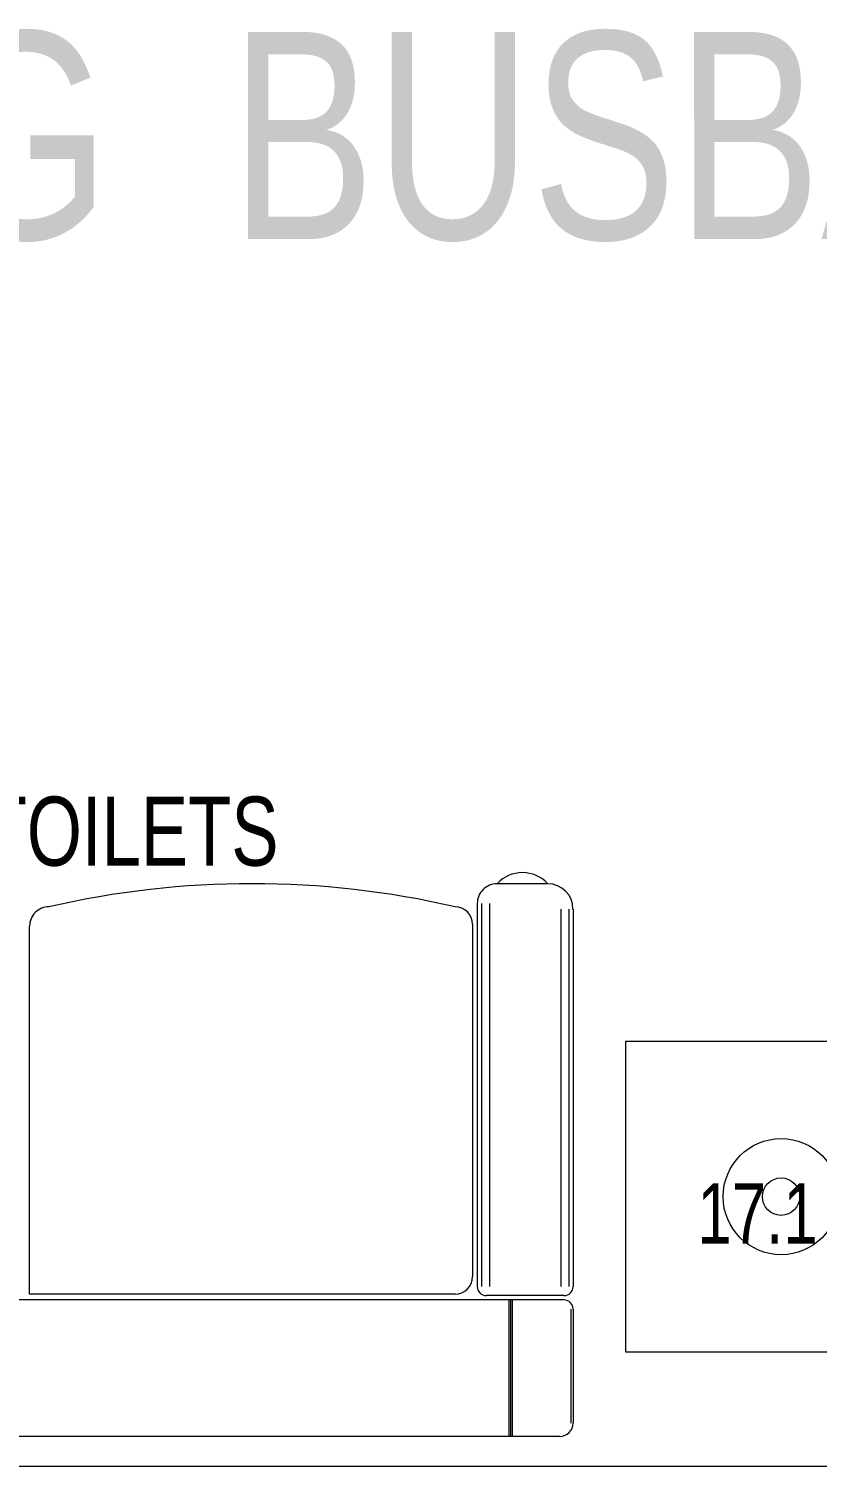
# Model space of a CAD drawing. Header units: metres. Extents: x -18745 to 220762, y -1579758 to -1356048.
# Drawn here: x 171697 to 172839, y -1430413 to -1428332 of the extents above; entities that cross this region are included whole.
import ezdxf
from ezdxf import colors
from ezdxf.entities.mleader import LeaderData, LeaderLine
from ezdxf.math import Vec2, Vec3

# ---------------------------------------------------------------- set-up
doc = ezdxf.new("R2010")
doc.units = ezdxf.units.M
doc.linetypes.add('DASHED2', pattern=[0.375, 0.25, -0.125])
doc.layers.get('0').update_dxf_attribs({"lineweight": 0})
for name, color, linetype, lineweight in [('A-100 - Copy$0$72_EGR_BASE_TEXT', 8, 'Continuous', 0), ('A-100 - Copy$0$Medical Equipment and Furniture', 8, 'Continuous', 0), ('A-100 - Copy$0$Medical Equipment and Furniture1', 8, 'Continuous', 5), ('A-100 - Copy$0$Walls', 8, 'Continuous', 0), ('E-GRND', 94, 'DASHED2', 40)]:
    doc.layers.add(name, color=color, linetype=linetype, lineweight=lineweight)
doc.styles.add('A-100 - Copy$0$X3G_ENTITY_257CFD', font='swisscl.ttf', dxfattribs={"height": 200})
doc.styles.add('A-100 - Copy$0$X3G_ENTITY_2587EA', font='swisscl.ttf', dxfattribs={"height": 200})
doc.styles.add('ROMANS', font='romans.shx', dxfattribs={"width": 0.85})

# ---------------------------------------------------------------- blocks, each defined once
blk = doc.blocks.new('A-100 - Copy$0$GF21008-P')
at = {"layer": 'A-100 - Copy$0$Medical Equipment and Furniture1'}
for p, q in [((-0.7709, 0), (0.7906, 0)), ((-0.7019, -0.1974), (-0.7019, 0)), ((-0.6994, -0.1974), (-0.6994, 0)), ((-0.6968, -0.1974), (-0.6968, 0)), ((-0.79, -0.1841), (-0.79, -0.0191)), ((-0.7866, -0.1841), (-0.7866, -0.0191)), ((-0.7767, -0.1974), (0.7964, -0.1974)), ((-0.7767, -0.2037), (-0.6644, -0.2037)), ((-0.6191, -0.2059), (-0.0026, -0.2059)), ((-0.0026, -0.2059), (-0.0026, -0.7385)), ((-0.79, -0.7634), (-0.79, -0.217)), ((-0.784, -0.7634), (-0.784, -0.217)), ((-0.7722, -0.7634), (-0.7722, -0.217)), ((-0.6689, -0.7712), (-0.6689, -0.217)), ((-0.6571, -0.7712), (-0.6571, -0.217)), ((-0.6512, -0.7712), (-0.6512, -0.217)), ((-0.6444, -0.7413), (-0.6444, -0.2312)), ((-0.7533, -0.8), (-0.68, -0.8))]:
    blk.add_line(p, q, dxfattribs=at)
for centre, radius, start, end in [((-0.7709, -0.0191), 0.0191, 90, 180), ((-0.7767, -0.1841), 0.0133, 180, 270), ((-0.7767, -0.217), 0.0133, 90, 180), ((-0.6644, -0.217), 0.0133, 0, 90), ((-0.6191, -0.2312), 0.0253, 90, 180), ((-0.6191, -0.7413), 0.0253, 180, 270), ((-0.0307, -0.7385), 0.0281, 270, 0), ((-0.7533, -0.7634), 0.0366, 180, 270), ((-0.3249, 0.51), 1.31, 257.0217, 282.9783), ((-0.68, -0.7712), 0.0288, 270, 0), ((-0.7167, -0.7662), 0.0499, 222.6462, 317.3538)]:
    blk.add_arc(centre, radius, start, end, dxfattribs=at)
blk = doc.blocks.new('A-100 - Copy')
at = {"layer": 'A-100 - Copy$0$Medical Equipment and Furniture', "elevation": 0}
blk.add_lwpolyline([(173011.9, -1430247.4), (172561.9, -1430247.4), (172561.9, -1429797.4), (173011.9, -1429797.4)], close=True, dxfattribs=at)
at = {"layer": 'A-100 - Copy$0$Medical Equipment and Furniture'}
for radius in [84, 27.1]:
    blk.add_circle((172786.9, -1430022.4, 0), radius, dxfattribs=at)
at = {"layer": 'A-100 - Copy$0$Walls'}
blk.add_line((168262.2, -1430412.7, 0), (175033.3, -1430412.7, 0), dxfattribs=at)
at = {"layer": 'A-100 - Copy$0$Medical Equipment and Furniture', "xscale": 1000, "yscale": 1000, "zscale": 1000, "rotation": 179.9999999999998}
blk.add_blockref('A-100 - Copy$0$GF21008-P', (171695.5, -1430369.4, 0), dxfattribs=at)
at = {"layer": 'A-100 - Copy$0$72_EGR_BASE_TEXT', "insert": (171422.2, -1429443.3), "char_height": 100, "attachment_point": 2, "style": 'A-100 - Copy$0$X3G_ENTITY_2587EA'}
blk.add_mtext('STAFF LOUNGE+TOILETS', dxfattribs=at)
at = {"layer": 'A-100 - Copy$0$Medical Equipment and Furniture', "insert": (172752.8, -1430003, 0), "char_height": 87.47, "attachment_point": 2, "style": 'A-100 - Copy$0$X3G_ENTITY_257CFD'}
blk.add_mtext('17.1', dxfattribs=at)

msp = doc.modelspace()

# ---------------------------------------------------------------- leaders
at = {"layer": 'E-GRND', "linetype": 'ByBlock', "ltscale": 400}
ml = msp.add_multileader_mtext('Standard', dxfattribs=at)
ml.set_content('{\\fArial|b0|i0|c0|p34;\\W0.75;\\C256;TELECOM GROUNDING  BUSBAR\\P(TGB1)}', color=140, style='ROMANS')
ml.set_leader_properties(color=181, lineweight=-1)
ml.build(insert=Vec2(0, 0))
ml.multileader.update_dxf_attribs({"dogleg_length": 319.7, "arrow_head_size": 200})
ctx = ml.context
ctx.base_point, ctx.char_height, ctx.arrow_head_size, ctx.landing_gap_size, ctx.plane_origin, ctx.plane_x_axis, ctx.plane_y_axis = Vec3(168052.2, -1428530.6, -4.7), 300, 200, 200, Vec3(163247.8, -1433882, -4.7), Vec3(1, 0.000063), Vec3(-0.000063, 1)
notes = []
notes.append((ctx, [(1, (1, 1, 0), (167610.2, -1428530.6, -4.7), (1, 0.000063), 442, [(0, [(167063.6, -1429260.9, -4.7)], 0, [])])]))
ctx.mtext.insert, ctx.mtext.text_direction, ctx.mtext.rotation, ctx.mtext.width, ctx.mtext.defined_height, ctx.mtext.flow_direction = Vec3(168252.2, -1428336.5, -4.7), Vec3(1, 0.000063), 0.000063, 6361.958, 1062.8, 5
for ctx, leaders in notes:
    for number, flags, end, landing, length, lines in leaders:
        leader = LeaderData()
        leader.index, (leader.has_last_leader_line, leader.has_dogleg_vector, leader.attachment_direction) = number, flags
        leader.last_leader_point, leader.dogleg_vector, leader.dogleg_length = Vec3(end), Vec3(landing), length
        for number, points, colour, breaks in lines:
            line = LeaderLine()
            line.index, line.vertices, line.color, line.breaks = number, Vec3.list(points), colors.encode_raw_color(colour), breaks
            leader.lines.append(line)
        ctx.leaders.append(leader)

# ---------------------------------------------------------------- next in the draw order: block references
msp.add_blockref('A-100 - Copy', (0, 0))

doc.saveas('drawing.dxf')
